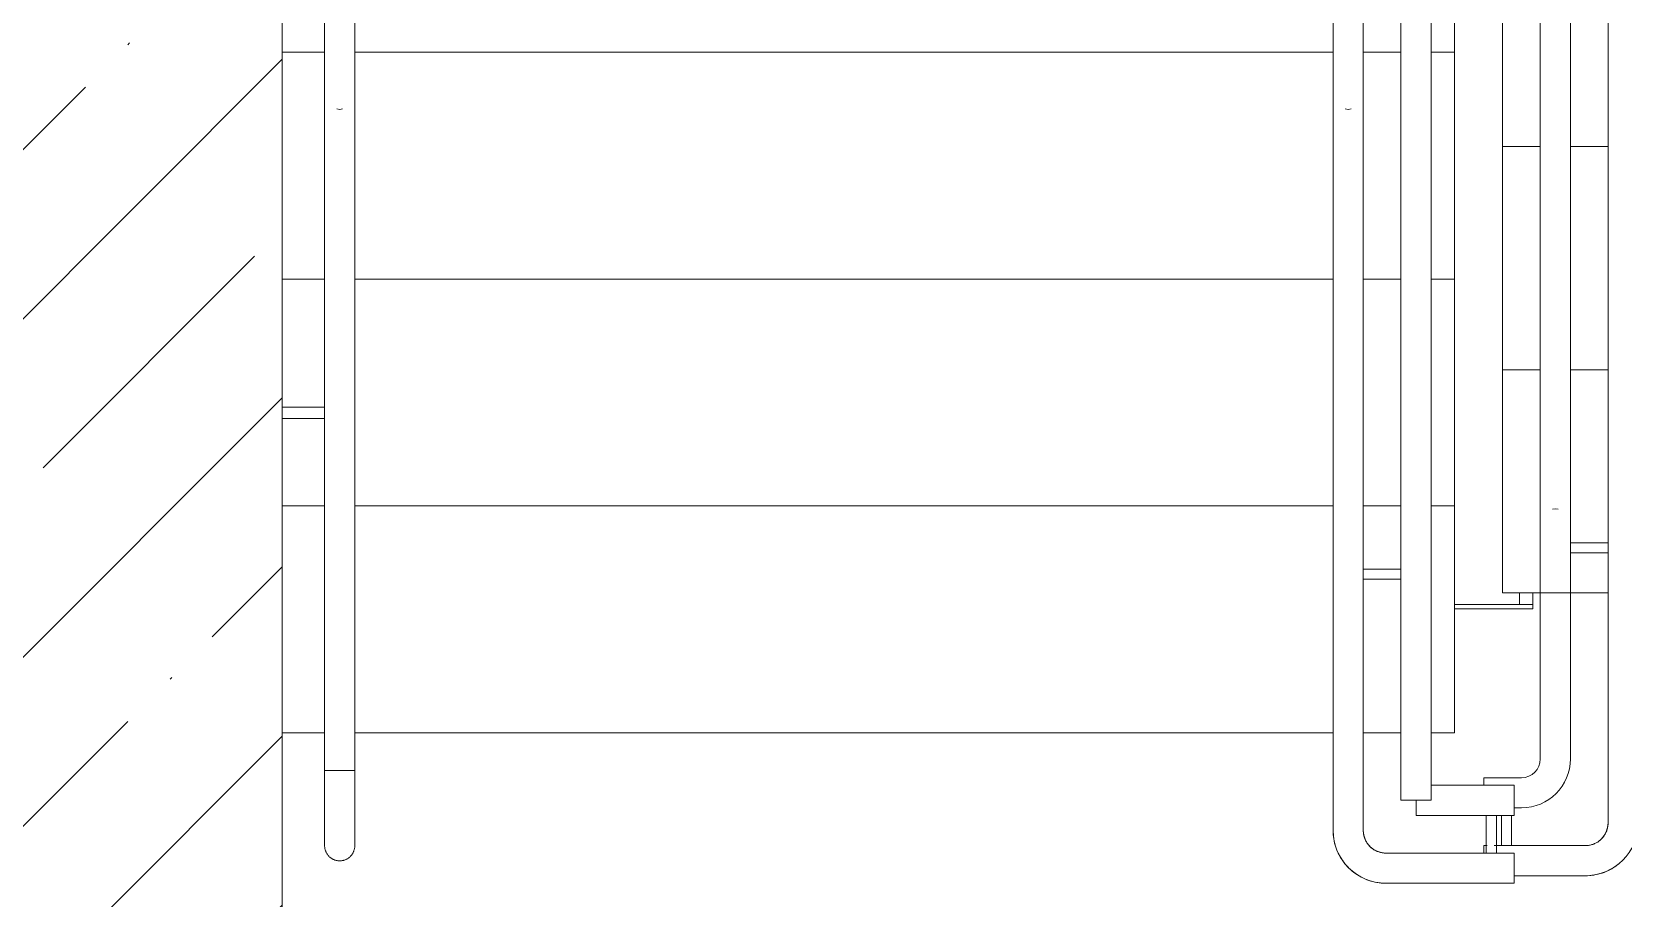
# Model space of a CAD drawing. Header units: millimetres. Extents: x -515342 to 330399, y -224905 to 507333.
# Drawn here: x -326137 to -324025, y 268700 to 269850 of the extents above; entities that cross this region are included whole.
import ezdxf

# ---------------------------------------------------------------- set-up
doc = ezdxf.new("R2010")
doc.units = ezdxf.units.MM
doc.layers.get('0').update_dxf_attribs({"lineweight": 0})
for name, color, linetype, lineweight in [('Лестницы', 7, 'Continuous', 0), ('Ограждение', 7, 'Continuous', 0), ('Стены внутренние', 7, 'Continuous', 0), ('Стены несущие', 7, 'Continuous', 0)]:
    doc.layers.add(name, color=color, linetype=linetype, lineweight=lineweight)

# ---------------------------------------------------------------- blocks, each defined once
blk = doc.blocks.new('Ограждение - АР_Ограждение_Балясина_D40_900 для 1500-V103-О_АР_П_3__6_750_План 3 этажа')
at = {"layer": 'Ограждение'}
for p, q in [((-30, 6.7), (-60, 6.7)), ((-60, -6.7), (-30, -6.7))]:
    blk.add_line(p, q, dxfattribs=at)
at = {"layer": 'Ограждение', "flags": 128}
for points in [[(-69.7, 6.7), (-68.6, 6.7), (-67.4, 6.7), (-66.3, 6.7), (-65.1, 6.7), (-63.9, 6.7), (-62.7, 6.7), (-61.5, 6.7), (-60.3, 6.7), (-60, 6.7)], [(-60, -6.7), (-61.2, -6.7), (-62.4, -6.7), (-63.6, -6.7), (-64.8, -6.7), (-66, -6.7), (-67.1, -6.7), (-68.3, -6.7), (-69.4, -6.7), (-70.3, -6.7)]]:
    blk.add_lwpolyline(points, dxfattribs=at)
blk = doc.blocks.new('Ограждение - АР_Ограждение_Балясина_D40_900 для 1500-10120781-О_АР_П_3__6_750_План 3 этажа')
at = {"layer": 'Ограждение'}
for p, q in [((-20, 6.7), (-60, 6.7)), ((-60, -6.7), (-20, -6.7))]:
    blk.add_line(p, q, dxfattribs=at)
at = {"layer": 'Ограждение', "flags": 128}
for points in [[(-69.7, 6.7), (-68.6, 6.7), (-67.4, 6.7), (-66.3, 6.7), (-65.1, 6.7), (-63.9, 6.7), (-62.7, 6.7), (-61.5, 6.7), (-60.3, 6.7), (-60, 6.7)], [(-60, -6.7), (-61.2, -6.7), (-62.4, -6.7), (-63.6, -6.7), (-64.8, -6.7), (-66, -6.7), (-67.1, -6.7), (-68.3, -6.7), (-69.4, -6.7)]]:
    blk.add_lwpolyline(points, dxfattribs=at)
blk = doc.blocks.new('Ограждение - Ограждение-10116339-О_АР_П_3__6_750_План 3 этажа')
at = {"extrusion": (0, 0, -1), "zscale": -1}
blk.add_blockref('Ограждение - АР_Ограждение_Балясина_D40_900 для 1500-10120781-О_АР_П_3__6_750_План 3 этажа', (-50950, 10894.8), dxfattribs=at)
at = {"extrusion": (0, 0, -1), "zscale": -1, "rotation": 90}
blk.add_blockref('Ограждение - АР_Ограждение_Балясина_D40_900 для 1500-V103-О_АР_П_3__6_750_План 3 этажа', (-50885, 10569.6), dxfattribs=at)
blk = doc.blocks.new('Тип верхнего поручня - Верхний поручень_Внутренний_-10116600-О_АР_П_3__6_750_План 3 этажа')
at = {"layer": 'Ограждение'}
for p, q in [((50970, 10902.8), (50970, 13928.7)), ((50930, 13893.1), (50930, 10902.8))]:
    blk.add_line(p, q, dxfattribs=at)
at = {"layer": 'Ограждение', "flags": 128}
blk.add_lwpolyline([(50953.9, 10945.8), (50950, 10946.6), (50946.1, 10945.8)], dxfattribs=at)
blk = doc.blocks.new('Тип верхнего поручня - Верхний поручень_Внутренний_-V104-О_АР_П_3__6_750_План 3 этажа')
at = {"layer": 'Ограждение'}
for p, q in [((50930, 13920), (50930, 10844.7)), ((50970, 13920), (50970, 10844.7)), ((50930, 10844.7), (50930, 10824.1)), ((50970, 10844.7), (50970, 10824.1)), ((50930, 10824.1), (50930, 10614.6)), ((50970, 10824.1), (50970, 10614.6)), ((50854.9, 10579.6), (50854.9, 10589.6)), ((50905, 10589.6), (50854.9, 10589.6)), ((50905, 10549.6), (50895.1, 10549.6))]:
    blk.add_line(p, q, dxfattribs=at)
for radius in [25, 65]:
    blk.add_arc((50905, 10614.6), radius, 270, 0, dxfattribs=at)
blk = doc.blocks.new('Тип перил - Перила_Внутренний_-10116613-О_АР_П_3__6_750_План 3 этажа')
at = {"layer": 'Ограждение'}
for p, q in [((51020, 13950.2), (51020, 10836.6)), ((51020, 10822.9), (51020, 10529.6)), ((50859.3, 10499.6), (50854.9, 10499.6)), ((50885, 10499.6), (50868.9, 10499.6)), ((50990, 10499.6), (50885, 10499.6)), ((50895.1, 10459.6), (50990, 10459.6))]:
    blk.add_line(p, q, dxfattribs=at)
at = {"layer": 'Ограждение', "flags": 128}
for points in [[(51020, 10836.6), (51020, 10835.6), (51020, 10834.5), (51020, 10833.3), (51020, 10832.2), (51020, 10831.1), (51020, 10829.9), (51020, 10828.7), (51020, 10827.5), (51020, 10826.3), (51020, 10825.2), (51020, 10824), (51020, 10822.9)], [(50990, 10459.6), (50992.8, 10459.6), (50995.6, 10459.8), (50998.4, 10460.1), (51001.2, 10460.5), (51003.9, 10461), (51006.6, 10461.6), (51009.3, 10462.3), (51012, 10463.1), (51014.7, 10464), (51017.3, 10465.1), (51019.8, 10466.2), (51022.3, 10467.5), (51024.8, 10468.8), (51027.2, 10470.3), (51029.5, 10471.8), (51031.8, 10473.4), (51034, 10475.1), (51036.2, 10476.9), (51038.2, 10478.8), (51040.2, 10480.8)], [(51020, 10529.6), (51020, 10528.4), (51019.9, 10527.2), (51019.8, 10526), (51019.6, 10524.8), (51019.4, 10523.6), (51019.1, 10522.4), (51018.8, 10521.3), (51018.5, 10520.1), (51018.1, 10519), (51017.6, 10517.9), (51017.1, 10516.8), (51016.6, 10515.7), (51016, 10514.7), (51015.4, 10513.6), (51014.8, 10512.6), (51014.1, 10511.6), (51013.3, 10510.7), (51012.6, 10509.8), (51011.7, 10508.9), (51010.9, 10508), (51010, 10507.2), (51009.1, 10506.4), (51008.2, 10505.7), (51007.2, 10505), (51006.2, 10504.3), (51005.2, 10503.7), (51004.1, 10503.1), (51003.1, 10502.6), (51002, 10502.1), (51000.9, 10501.6), (50999.7, 10501.2), (50998.6, 10500.8), (50997.4, 10500.5), (50996.3, 10500.2), (50995.1, 10500), (50993.9, 10499.8), (50992.7, 10499.7), (50991.5, 10499.6), (50990.3, 10499.6), (50990, 10499.6)]]:
    blk.add_lwpolyline(points, dxfattribs=at)
blk = doc.blocks.new('Тип перил - Перила_Внутренний_-V105-О_АР_П_3__6_750_План 3 этажа')
at = {"layer": 'Ограждение'}
for p, q in [((51020, 13955), (51020, 10845.8)), ((51020, 10845.8), (51020, 10822.9)), ((51020, 10822.9), (51020, 10529.6)), ((50854.9, 10489.6), (50854.9, 10499.6)), ((50859.3, 10499.6), (50854.9, 10499.6)), ((50990, 10499.6), (50868.9, 10499.6)), ((50990, 10459.6), (50895.1, 10459.6))]:
    blk.add_line(p, q, dxfattribs=at)
for radius in [30, 70]:
    blk.add_arc((50990, 10529.6), radius, 270, 0, dxfattribs=at)
blk = doc.blocks.new('Ограждение - АР_Ограждение_Балясина_D40_900 для 1500-10049730-О_АР_П_3__6_750_План 3 этажа')
at = {"layer": 'Ограждение'}
for p, q in [((-20, 6.7), (-60, 6.7)), ((-60, -6.7), (-20, -6.7))]:
    blk.add_line(p, q, dxfattribs=at)
at = {"layer": 'Ограждение', "flags": 128}
for points in [[(-69.7, 6.7), (-68.6, 6.7), (-67.4, 6.7), (-66.3, 6.7), (-65.1, 6.7), (-63.9, 6.7), (-62.7, 6.7), (-61.5, 6.7), (-60.3, 6.7), (-60, 6.7)], [(-60, -6.7), (-61.2, -6.7), (-62.4, -6.7), (-63.6, -6.7), (-64.8, -6.7), (-66, -6.7), (-67.1, -6.7), (-68.3, -6.7), (-69.4, -6.7)]]:
    blk.add_lwpolyline(points, dxfattribs=at)
blk = doc.blocks.new('Ограждение - АР_Ограждение_Балясина_D40_900 для 1500-10124903-О_АР_П_3__6_750_План 3 этажа')
at = {"layer": 'Ограждение'}
for p, q in [((-20, 6.7), (-60, 6.7)), ((-60, -6.7), (-20, -6.7))]:
    blk.add_line(p, q, dxfattribs=at)
at = {"layer": 'Ограждение', "flags": 128}
for points in [[(-69.7, 6.7), (-68.6, 6.7), (-67.4, 6.7), (-66.3, 6.7), (-65.1, 6.7), (-63.9, 6.7), (-62.7, 6.7), (-61.5, 6.7), (-60.3, 6.7), (-60, 6.7)], [(-60, -6.7), (-61.2, -6.7), (-62.4, -6.7), (-63.6, -6.7), (-64.8, -6.7), (-66, -6.7), (-67.1, -6.7), (-68.3, -6.7), (-69.4, -6.7)]]:
    blk.add_lwpolyline(points, dxfattribs=at)
blk = doc.blocks.new('Ограждение - АР_Ограждение_Балясина_D40_900 для 1500-10124905-О_АР_П_3__6_750_План 3 этажа')
at = {"layer": 'Ограждение'}
for p, q in [((-20, 6.7), (-60, 6.7)), ((-60, -6.7), (-20, -6.7))]:
    blk.add_line(p, q, dxfattribs=at)
at = {"layer": 'Ограждение', "flags": 128}
for points in [[(-69.7, 6.7), (-68.6, 6.7), (-67.4, 6.7), (-66.3, 6.7), (-65.1, 6.7), (-63.9, 6.7), (-62.7, 6.7), (-61.5, 6.7), (-60.3, 6.7), (-60, 6.7)], [(-60, -6.7), (-61.2, -6.7), (-62.4, -6.7), (-63.6, -6.7), (-64.8, -6.7), (-66, -6.7), (-67.1, -6.7), (-68.3, -6.7), (-69.4, -6.7)]]:
    blk.add_lwpolyline(points, dxfattribs=at)
blk = doc.blocks.new('Ограждение - АР_Ограждение_Балясина_D40_900 для 1500-10124907-О_АР_П_3__6_750_План 3 этажа')
at = {"layer": 'Ограждение'}
for p, q in [((-20, 6.7), (-60, 6.7)), ((-60, -6.7), (-20, -6.7))]:
    blk.add_line(p, q, dxfattribs=at)
at = {"layer": 'Ограждение', "flags": 128}
for points in [[(-69.7, 6.7), (-68.6, 6.7), (-67.4, 6.7), (-66.3, 6.7), (-65.1, 6.7), (-63.9, 6.7), (-62.7, 6.7), (-61.5, 6.7), (-60.3, 6.7), (-60, 6.7)], [(-60, -6.7), (-61.2, -6.7), (-62.4, -6.7), (-63.6, -6.7), (-64.8, -6.7), (-66, -6.7), (-67.1, -6.7), (-68.3, -6.7), (-69.4, -6.7)]]:
    blk.add_lwpolyline(points, dxfattribs=at)
blk = doc.blocks.new('Ограждение - Ограждение-10119502-О_АР_П_3__6_750_План 3 этажа')
at = {"extrusion": (0, 0, -1), "zscale": -1}
for name, p, rotation in [('Ограждение - АР_Ограждение_Балясина_D40_900 для 1500-10124907-О_АР_П_3__6_750_План 3 этажа', (-50765, 12659.6), 180), ('Ограждение - АР_Ограждение_Балясина_D40_900 для 1500-10124905-О_АР_П_3__6_750_План 3 этажа', (-50765, 11759.6), 180), ('Ограждение - АР_Ограждение_Балясина_D40_900 для 1500-10124903-О_АР_П_3__6_750_План 3 этажа', (-50765, 10859.6), 180), ('Ограждение - АР_Ограждение_Балясина_D40_900 для 1500-10049730-О_АР_П_3__6_750_План 3 этажа', (-50865, 10559.6), 90)]:
    blk.add_blockref(name, p, dxfattribs=dict(at, rotation=rotation))
blk = doc.blocks.new('Тип верхнего поручня - Верхний поручень_Внутренний_-10119506-О_АР_П_3__6_750_План 3 этажа')
at = {"layer": 'Ограждение'}
for p, q in [((50785, 10559.6), (50785, 13394.8)), ((50745, 10559.6), (50745, 13376.1)), ((50895.1, 10579.6), (50785, 10579.6)), ((50895.1, 10539.6), (50895.1, 10579.6)), ((50745, 10559.6), (50785, 10559.6)), ((50765, 10539.6), (50765, 10559.6)), ((50895.1, 10539.6), (50765, 10539.6))]:
    blk.add_line(p, q, dxfattribs=at)
blk = doc.blocks.new('Тип перил - Перила_Внутренний_-10119516-О_АР_П_3__6_750_План 3 этажа')
at = {"layer": 'Ограждение'}
for p, q in [((50655, 11522.4), (50655, 10568.6)), ((50695, 10568.6), (50695, 11522.4)), ((50655, 10538.1), (50655, 10519.6)), ((50695, 10519.6), (50695, 10538.1)), ((50865, 10489.6), (50725, 10489.6)), ((50895.1, 10489.6), (50865, 10489.6)), ((50895.1, 10471.9), (50895.1, 10467.2)), ((50725, 10449.6), (50865, 10449.6)), ((50865, 10449.6), (50895.1, 10449.6))]:
    blk.add_line(p, q, dxfattribs=at)
at = {"layer": 'Ограждение', "flags": 128}
for points in [[(50671.1, 11477.2), (50675, 11476.4), (50678.9, 11477.2)], [(50655, 10538.1), (50655, 10540.9), (50655, 10543.7), (50655, 10546.5), (50655, 10549.3), (50655, 10552), (50655, 10554.8), (50655, 10557.5), (50655, 10560.1), (50655, 10562.8), (50655, 10565.4), (50655, 10567.9), (50655, 10568.6)], [(50695, 10568.6), (50695, 10566), (50695, 10563.4), (50695, 10560.8), (50695, 10558.1), (50695, 10555.4), (50695, 10552.7), (50695, 10550), (50695, 10547.2), (50695, 10544.4), (50695, 10541.6), (50695, 10538.8), (50695, 10538.1)], [(50655, 10519.6), (50655.1, 10516.8), (50655.2, 10514), (50655.5, 10511.2), (50655.9, 10508.4), (50656.4, 10505.7), (50657, 10502.9), (50657.7, 10500.2), (50658.6, 10497.5), (50659.5, 10494.9), (50660.5, 10492.3), (50661.7, 10489.7), (50662.9, 10487.2), (50664.3, 10484.8), (50665.7, 10482.4), (50667.2, 10480), (50668.9, 10477.8), (50670.6, 10475.5), (50672.4, 10473.4), (50674.3, 10471.3), (50676.2, 10469.3), (50678.3, 10467.4), (50680.4, 10465.6), (50682.6, 10463.9), (50684.9, 10462.2), (50687.2, 10460.7), (50689.6, 10459.2), (50692, 10457.8), (50694.5, 10456.6), (50697, 10455.4), (50699.6, 10454.3), (50702.3, 10453.4), (50704.9, 10452.5), (50707.6, 10451.8), (50710.4, 10451.1), (50713.1, 10450.6), (50715.9, 10450.2), (50718.7, 10449.8), (50721.4, 10449.7), (50724.2, 10449.6), (50725, 10449.6)], [(50725, 10489.6), (50723.8, 10489.6), (50722.6, 10489.7), (50721.4, 10489.8), (50720.2, 10489.9), (50719, 10490.2), (50717.9, 10490.4), (50716.7, 10490.7), (50715.6, 10491.1), (50714.4, 10491.5), (50713.3, 10491.9), (50712.2, 10492.4), (50711.1, 10493), (50710.1, 10493.5), (50709.1, 10494.1), (50708.1, 10494.8), (50707.1, 10495.5), (50706.1, 10496.2), (50705.2, 10497), (50704.3, 10497.8), (50703.5, 10498.7), (50702.7, 10499.5), (50701.9, 10500.4), (50701.1, 10501.4), (50700.4, 10502.4), (50699.8, 10503.4), (50699.1, 10504.4), (50698.5, 10505.4), (50698, 10506.5), (50697.5, 10507.6), (50697, 10508.7), (50696.6, 10509.8), (50696.3, 10511), (50695.9, 10512.1), (50695.7, 10513.3), (50695.4, 10514.5), (50695.3, 10515.6), (50695.1, 10516.8), (50695, 10518), (50695, 10519.2), (50695, 10519.6)]]:
    blk.add_lwpolyline(points, dxfattribs=at)
blk = doc.blocks.new('Тип перил - Перила_Внутренний_-V106-О_АР_П_3__6_750_План 3 этажа')
at = {"layer": 'Ограждение'}
for p, q in [((50695, 10559.9), (50695, 13352.8)), ((50655, 10559.9), (50655, 13334.1)), ((50655, 10538.1), (50655, 10559.9)), ((50695, 10538.1), (50695, 10559.9)), ((50655, 10519.6), (50655, 10538.1)), ((50695, 10519.6), (50695, 10538.1)), ((50895.1, 10489.6), (50725, 10489.6)), ((50895.1, 10449.6), (50895.1, 10489.6)), ((50895.1, 10449.6), (50725, 10449.6))]:
    blk.add_line(p, q, dxfattribs=at)
for radius in [70, 30]:
    blk.add_arc((50725, 10519.6), radius, 180, 270, dxfattribs=at)
blk = doc.blocks.new('Тип перил - Перила_Внутренний_-10536282-О_АР_П_3__6_750_План 3 этажа')
at = {"layer": 'Ограждение'}
for p, q in [((49316.2, 11522.4), (49316.2, 10668.3)), ((49356.2, 10668.3), (49356.2, 11522.4)), ((49316.2, 10637.9), (49316.2, 10599.3)), ((49356.2, 10599.3), (49356.2, 10637.9)), ((49338.5, 10599.3), (49333.8, 10599.3))]:
    blk.add_line(p, q, dxfattribs=at)
at = {"layer": 'Ограждение', "flags": 128}
for points in [[(49332.3, 11477.2), (49336.2, 11476.4), (49340.1, 11477.2)], [(49316.2, 10637.9), (49316.2, 10640.7), (49316.2, 10643.5), (49316.2, 10646.2), (49316.2, 10649), (49316.2, 10651.8), (49316.2, 10654.5), (49316.2, 10657.2), (49316.2, 10659.9), (49316.2, 10662.5), (49316.2, 10665.1), (49316.2, 10667.7), (49316.2, 10668.3)], [(49356.2, 10668.3), (49356.2, 10665.7), (49356.2, 10663.2), (49356.2, 10660.5), (49356.2, 10657.9), (49356.2, 10655.2), (49356.2, 10652.4), (49356.2, 10649.7), (49356.2, 10646.9), (49356.2, 10644.1), (49356.2, 10641.3), (49356.2, 10638.5), (49356.2, 10637.9)]]:
    blk.add_lwpolyline(points, dxfattribs=at)
blk = doc.blocks.new('Тип перил - АР_Ограждение_Ограничение_Дуга D40_расстояние между поручнями 200-140673-О_АР_П_3__6_750_План 3 этажа')
at = {"layer": 'Ограждение'}
for p, q in [((0, 0), (0, 2.3)), ((0, -2.3), (0, 0))]:
    blk.add_line(p, q, dxfattribs=at)
at = {"layer": 'Ограждение', "flags": 128}
for points in [[(0, 20), (4, 20), (8, 20), (12, 20), (15.9, 20), (19.9, 20), (23.8, 20), (27.6, 20), (31.5, 20), (35.2, 20), (38.9, 20), (42.6, 20), (46.2, 20), (49.7, 20), (53.1, 20), (56.5, 20), (59.7, 20), (62.9, 20), (65.9, 20), (68.9, 20), (71.7, 20), (74.5, 20), (77.1, 20), (79.6, 20), (81.9, 20), (84.1, 20), (86.2, 20), (88.2, 20), (90, 20), (91.7, 20), (93.2, 20), (94.6, 20), (95.8, 20), (96.9, 20), (97.8, 20), (98.5, 20), (99.1, 20), (99.6, 20), (99.9, 20), (100, 20), (100, 20)], [(100, 20), (99.9, 20), (99.7, 20), (99.3, 20), (98.7, 20), (98, 20), (97.1, 20), (96.1, 20), (94.9, 20), (93.6, 20), (92.1, 20), (90.5, 20), (88.7, 20), (86.8, 20), (84.7, 20), (82.5, 20), (80.2, 20), (77.8, 20), (75.2, 20), (72.5, 20), (69.7, 20), (66.7, 20), (63.7, 20), (60.6, 20), (57.4, 20), (54, 20), (50.6, 20), (47.1, 20), (43.6, 20), (39.9, 20), (36.2, 20), (32.5, 20), (28.7, 20), (24.8, 20), (20.9, 20), (17, 20), (13, 20), (9.1, 20), (5.1, 20), (1.1, 20), (0, 20)], [(100, 20), (100.8, 20), (101.6, 19.9), (102.4, 19.9), (103.2, 19.7), (104, 19.6), (104.8, 19.4), (105.5, 19.2), (106.3, 19), (107, 18.7), (107.8, 18.4), (108.5, 18.1), (109.2, 17.7), (109.9, 17.4), (110.6, 16.9), (111.3, 16.5), (111.9, 16), (112.6, 15.6), (113.2, 15), (113.8, 14.5), (114.3, 13.9), (114.9, 13.3), (115.4, 12.7), (115.9, 12.1), (116.4, 11.5), (116.8, 10.8), (117.2, 10.1), (117.6, 9.4), (118, 8.7), (118.3, 8), (118.6, 7.2), (118.9, 6.5), (119.2, 5.7), (119.4, 5), (119.6, 4.2), (119.7, 3.4), (119.8, 2.6), (119.9, 1.8), (120, 1), (120, 0.2), (120, 0)], [(0, -20), (4, -20), (8, -20), (12, -20), (15.9, -20), (19.9, -20), (23.8, -20), (27.6, -20), (31.5, -20), (35.2, -20), (38.9, -20), (42.6, -20), (46.2, -20), (49.7, -20), (53.1, -20), (56.5, -20), (59.7, -20), (62.9, -20), (65.9, -20), (68.9, -20), (71.7, -20), (74.5, -20), (77.1, -20), (79.6, -20), (81.9, -20), (84.1, -20), (86.2, -20), (88.2, -20), (90, -20), (91.7, -20), (93.2, -20), (94.6, -20), (95.8, -20), (96.9, -20), (97.8, -20), (98.5, -20), (99.1, -20), (99.6, -20), (99.9, -20), (100, -20), (100, -20)], [(100, -20), (99.9, -20), (99.7, -20), (99.3, -20), (98.7, -20), (98, -20), (97.1, -20), (96.1, -20), (94.9, -20), (93.6, -20), (92.1, -20), (90.5, -20), (88.7, -20), (86.8, -20), (84.7, -20), (82.5, -20), (80.2, -20), (77.8, -20), (75.2, -20), (72.5, -20), (69.7, -20), (66.7, -20), (63.7, -20), (60.6, -20), (57.4, -20), (54, -20), (50.6, -20), (47.1, -20), (43.6, -20), (39.9, -20), (36.2, -20), (32.5, -20), (28.7, -20), (24.8, -20), (20.9, -20), (17, -20), (13, -20), (9.1, -20), (5.1, -20), (1.1, -20), (0, -20)], [(120, 0), (120, -0.8), (119.9, -1.6), (119.9, -2.4), (119.7, -3.2), (119.6, -4), (119.4, -4.8), (119.2, -5.5), (119, -6.3), (118.7, -7), (118.4, -7.8), (118.1, -8.5), (117.7, -9.2), (117.4, -9.9), (116.9, -10.6), (116.5, -11.3), (116, -11.9), (115.6, -12.6), (115, -13.2), (114.5, -13.8), (113.9, -14.3), (113.3, -14.9), (112.7, -15.4), (112.1, -15.9), (111.5, -16.4), (110.8, -16.8), (110.1, -17.2), (109.4, -17.6), (108.7, -18), (108, -18.3), (107.2, -18.6), (106.5, -18.9), (105.7, -19.2), (105, -19.4), (104.2, -19.6), (103.4, -19.7), (102.6, -19.8), (101.8, -19.9), (101, -20), (100.2, -20), (100, -20)]]:
    blk.add_lwpolyline(points, dxfattribs=at)
blk = doc.blocks.new('Тип перил - Перила_Внутренний_-V114-О_АР_П_3__6_750_План 3 этажа')
at = {"layer": 'Ограждение'}
for p, q in [((49356.2, 12728.5), (49316.2, 12709.8)), ((49356.2, 10659.6), (49356.2, 12728.5)), ((49316.2, 10659.6), (49316.2, 12709.8)), ((49316.2, 10637.9), (49316.2, 10659.6)), ((49356.2, 10637.9), (49356.2, 10659.6)), ((49316.2, 10599.3), (49316.2, 10637.9)), ((49356.2, 10599.3), (49356.2, 10637.9)), ((49316.2, 10599.3), (49356.2, 10599.3))]:
    blk.add_line(p, q, dxfattribs=at)
blk = doc.blocks.new('Элемент ограждения_Опора Г-образная - АР_Ограждение_Опора_D15 высота60 консоль80-V115-О_АР_П_3__6_750_План 3 этажа')
at = {"layer": 'Ограждение'}
for p, q in [((-7.5, 76.2), (-7.5, 20)), ((7.5, 20), (7.5, 76.2))]:
    blk.add_line(p, q, dxfattribs=at)

msp = doc.modelspace()

# ---------------------------------------------------------------- hatches: boundary and pattern name
at = {"layer": 'Стены внутренние'}
h = msp.add_hatch(dxfattribs=at)
h.set_pattern_fill('FP_1', color=256, style=0, pattern_type=2)
h.set_pattern_definition([(45, (-375064.64, 258270.4), (-224.5064, 224.5064), []), (45, (-374840.13, 258270.4), (-224.5064, 224.5064), [396.875, -79.375, 3.353, -76.022])])
h.paths.add_polyline_path([(-326194.6354, 267665.4137), (-325804.6354, 267665.4137), (-325804.6354, 273675.4137), (-326194.6354, 273675.4137), (-326194.6354, 267739.4074)])
h.paths.add_polyline_path([(-325987.2706, 267721.933), (-326022.0002, 267721.933), (-326054.6354, 267733.8112), (-326081.2398, 267756.135), (-326098.6046, 267786.2117), (-326104.6354, 267820.4137), (-326098.6046, 267854.6158), (-326081.2398, 267884.6925), (-326054.6354, 267907.0163), (-326022.0002, 267918.8945), (-325987.2706, 267918.8945), (-325954.6354, 267907.0163), (-325928.0309, 267884.6925), (-325910.6661, 267854.6158), (-325904.6354, 267820.4137), (-325910.6661, 267786.2117), (-325928.0309, 267756.135), (-325954.6354, 267733.8112), (-325962.4108, 267730.9812)])
h.paths.add_polyline_path([(-325987.2706, 268101.933), (-326022.0002, 268101.933), (-326054.6354, 268113.8112), (-326081.2398, 268136.135), (-326098.6046, 268166.2117), (-326104.6354, 268200.4137), (-326098.6046, 268234.6158), (-326081.2398, 268264.6925), (-326054.6354, 268287.0163), (-326022.0002, 268298.8945), (-325987.2706, 268298.8945), (-325954.6354, 268287.0163), (-325928.0309, 268264.6925), (-325910.6661, 268234.6158), (-325904.6354, 268200.4137), (-325910.6661, 268166.2117), (-325928.0309, 268136.135), (-325954.6354, 268113.8112), (-325962.4108, 268110.9812)])
h.paths.add_polyline_path([(-326022.0002, 268481.933), (-326054.6354, 268493.8112), (-326081.2398, 268516.135), (-326098.6046, 268546.2117), (-326104.6354, 268580.4137), (-326098.6046, 268614.6158), (-326081.2398, 268644.6925), (-326054.6354, 268667.0163), (-326022.0002, 268678.8945), (-325987.2706, 268678.8945), (-325954.6354, 268667.0163), (-325928.0309, 268644.6925), (-325910.6661, 268614.6158), (-325904.6354, 268580.4137), (-325910.6661, 268546.2117), (-325928.0309, 268516.135), (-325954.6354, 268493.8112), (-325987.2706, 268481.933)])
h.paths.add_polyline_path([(-325987.2706, 270221.2298), (-326022.0002, 270221.2298), (-326054.6354, 270233.108), (-326081.2398, 270255.4318), (-326098.6046, 270285.5086), (-326104.6354, 270319.7106), (-326098.6046, 270353.9126), (-326081.2398, 270383.9894), (-326054.6354, 270406.3131), (-326022.0002, 270418.1914), (-325987.2706, 270418.1914), (-325954.6354, 270406.3131), (-325928.0309, 270383.9894), (-325910.6661, 270353.9126), (-325904.6354, 270319.7106), (-325910.6661, 270285.5086), (-325928.0309, 270255.4318), (-325954.6354, 270233.108), (-325962.4108, 270230.278)])
h.paths.add_polyline_path([(-325987.2706, 270626.2298), (-326022.0002, 270626.2298), (-326054.6354, 270638.108), (-326081.2398, 270660.4318), (-326098.6046, 270690.5086), (-326104.6354, 270724.7106), (-326098.6046, 270758.9126), (-326081.2398, 270788.9894), (-326054.6354, 270811.3131), (-326022.0002, 270823.1914), (-325987.2706, 270823.1914), (-325954.6354, 270811.3131), (-325928.0309, 270788.9894), (-325910.6661, 270758.9126), (-325904.6354, 270724.7106), (-325910.6661, 270690.5086), (-325928.0309, 270660.4318), (-325954.6354, 270638.108), (-325962.4108, 270635.278)])

# ---------------------------------------------------------------- linework, layer by layer
at = {"layer": 'Лестницы'}
for p, q in [((-324248.4649, 269822.7106), (-324248.4649, 270123.7106)), ((-324184.6354, 269993.4268), (-324184.6354, 269697.4268)), ((-325804.6354, 269822.7106), (-325748.4649, 269822.7106)), ((-325804.6354, 269822.7106), (-325748.4649, 269822.7106)), ((-325708.4649, 269822.7106), (-324409.6354, 269822.7106)), ((-325708.4649, 269822.7106), (-324409.6354, 269822.7106)), ((-324369.6354, 269822.7106), (-324319.6354, 269822.7106)), ((-324369.6354, 269822.7106), (-324319.6354, 269822.7106)), ((-324279.6354, 269822.7106), (-324248.4649, 269822.7106)), ((-324279.6354, 269822.7106), (-324248.4649, 269822.7106)), ((-324248.4649, 269521.7106), (-324248.4649, 269822.7106)), ((-324184.6354, 269697.4268), (-324184.6354, 269401.4268)), ((-324134.6354, 269697.4268), (-324184.6354, 269697.4268)), ((-324134.6354, 269697.4268), (-324184.6354, 269697.4268)), ((-324044.6354, 269697.4268), (-324094.6354, 269697.4268)), ((-324044.6354, 269697.4268), (-324094.6354, 269697.4268)), ((-325804.6354, 269521.7106), (-325748.4649, 269521.7106)), ((-325804.6354, 269521.7106), (-325748.4649, 269521.7106)), ((-325708.4649, 269521.7106), (-324409.6354, 269521.7106)), ((-325708.4649, 269521.7106), (-324409.6354, 269521.7106)), ((-324369.6354, 269521.7106), (-324319.6354, 269521.7106)), ((-324369.6354, 269521.7106), (-324319.6354, 269521.7106)), ((-324279.6354, 269521.7106), (-324248.4649, 269521.7106)), ((-324279.6354, 269521.7106), (-324248.4649, 269521.7106)), ((-324248.4649, 269220.7106), (-324248.4649, 269521.7106)), ((-324184.6354, 269401.4268), (-324184.6354, 269105.4268)), ((-324134.6354, 269401.4268), (-324184.6354, 269401.4268)), ((-324134.6354, 269401.4268), (-324184.6354, 269401.4268)), ((-324044.6354, 269401.4268), (-324094.6354, 269401.4268)), ((-324044.6354, 269401.4268), (-324094.6354, 269401.4268)), ((-325804.6354, 269220.7106), (-325748.4649, 269220.7106)), ((-325804.6354, 269220.7106), (-325748.4649, 269220.7106)), ((-325708.4649, 269220.7106), (-324409.6354, 269220.7106)), ((-325708.4649, 269220.7106), (-324409.6354, 269220.7106)), ((-324369.6354, 269220.7106), (-324319.6354, 269220.7106)), ((-324369.6354, 269220.7106), (-324319.6354, 269220.7106)), ((-324279.6354, 269220.7106), (-324248.4649, 269220.7106)), ((-324279.6354, 269220.7106), (-324248.4649, 269220.7106)), ((-324248.4649, 268919.7106), (-324248.4649, 269220.7106)), ((-324044.2547, 269105.4268), (-324184.6354, 269105.4268)), ((-324044.2547, 269105.4268), (-324184.6354, 269105.4268)), ((-324162.1354, 269105.4268), (-324162.1354, 269089.9746)), ((-324144.6354, 269105.4268), (-324144.6354, 269083.9746)), ((-324162.1354, 269089.9746), (-324248.4649, 269089.9746)), ((-324144.6354, 269083.9746), (-324248.4649, 269083.9746)), ((-324144.6354, 269089.9746), (-324162.1354, 269089.9746)), ((-324144.6354, 269089.9746), (-324162.1354, 269089.9746)), ((-325804.6354, 268919.7106), (-325748.4649, 268919.7106)), ((-325804.6354, 268919.7106), (-325748.4649, 268919.7106)), ((-325708.4649, 268919.7106), (-324409.6354, 268919.7106)), ((-325708.4649, 268919.7106), (-324409.6354, 268919.7106)), ((-324369.6354, 268919.7106), (-324319.6354, 268919.7106)), ((-324369.6354, 268919.7106), (-324319.6354, 268919.7106)), ((-324279.6354, 268919.7106), (-324248.4649, 268919.7106)), ((-324279.6354, 268919.7106), (-324248.4649, 268919.7106))]:
    msp.add_line(p, q, dxfattribs=at)
at = {"layer": 'Стены несущие'}
msp.add_line((-325804.6354, 267665.4137), (-325804.6354, 273675.4137), dxfattribs=at)

# ---------------------------------------------------------------- block references
at = {"layer": 'Ограждение'}
for name in ['Тип перил - Перила_Внутренний_-10116613-О_АР_П_3__6_750_План 3 этажа', 'Тип перил - Перила_Внутренний_-V105-О_АР_П_3__6_750_План 3 этажа', 'Ограждение - Ограждение-10116339-О_АР_П_3__6_750_План 3 этажа', 'Тип верхнего поручня - Верхний поручень_Внутренний_-10116600-О_АР_П_3__6_750_План 3 этажа', 'Тип верхнего поручня - Верхний поручень_Внутренний_-V104-О_АР_П_3__6_750_План 3 этажа', 'Тип верхнего поручня - Верхний поручень_Внутренний_-10119506-О_АР_П_3__6_750_План 3 этажа', 'Тип перил - Перила_Внутренний_-V106-О_АР_П_3__6_750_План 3 этажа', 'Тип перил - Перила_Внутренний_-V114-О_АР_П_3__6_750_План 3 этажа', 'Ограждение - Ограждение-10119502-О_АР_П_3__6_750_План 3 этажа', 'Тип перил - Перила_Внутренний_-10536282-О_АР_П_3__6_750_План 3 этажа', 'Тип перил - Перила_Внутренний_-10119516-О_АР_П_3__6_750_План 3 этажа']:
    msp.add_blockref(name, (-375064.6354, 258270.4137), dxfattribs=at)
for name, p, rotation in [('Элемент ограждения_Опора Г-образная - АР_Ограждение_Опора_D15 высота60 консоль80-V115-О_АР_П_3__6_750_План 3 этажа', (-325728.4649, 269344.0809), 89.99999999999984), ('Тип перил - АР_Ограждение_Ограничение_Дуга D40_расстояние между поручнями 200-140673-О_АР_П_3__6_750_План 3 этажа', (-325728.4649, 268869.7106), 270)]:
    msp.add_blockref(name, p, dxfattribs=dict(at, rotation=rotation))

doc.saveas('drawing.dxf')
